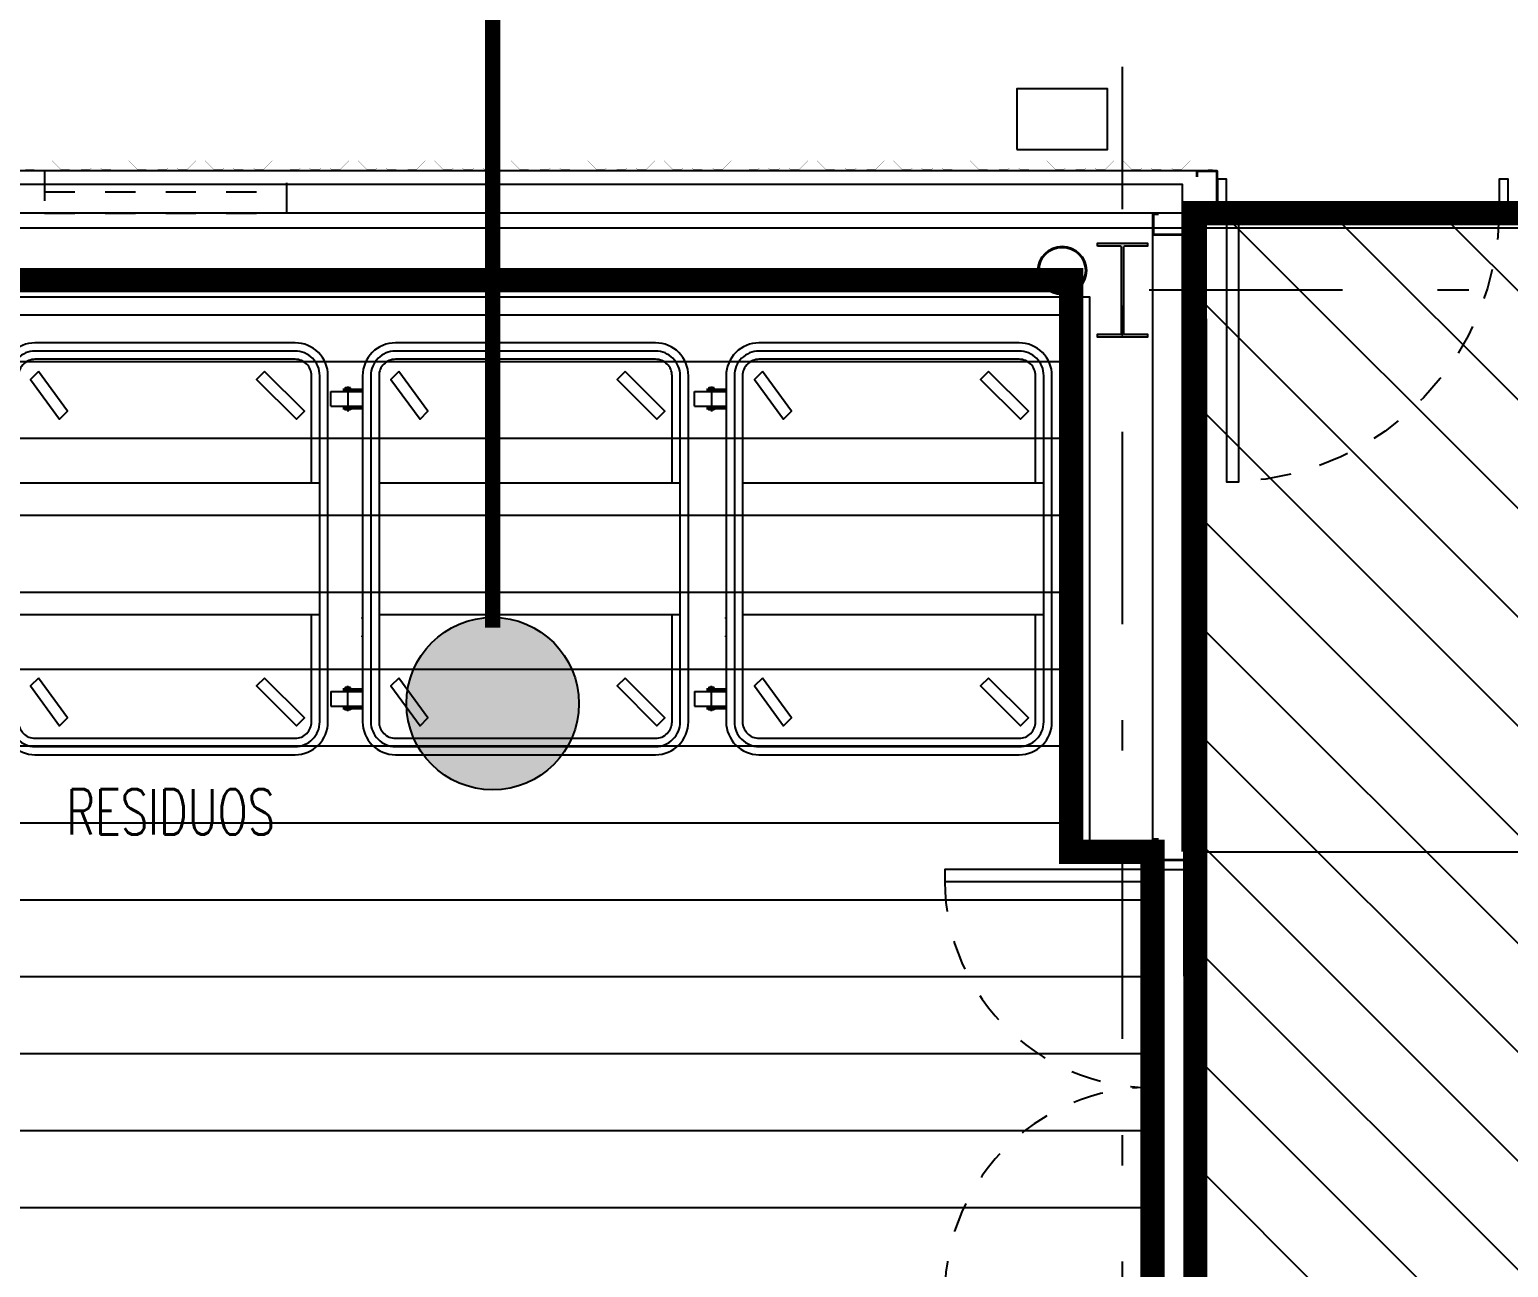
# Model space of a CAD drawing. Header units: millimetres. Extents: x -77 to 207, y -160 to 187.
# Drawn here: x -30.132 to -25.248, y 38.156 to 42.244 of the extents above; entities that cross this region are included whole.
import ezdxf
from ezdxf.enums import TextEntityAlignment as Align
from ezdxf.xclip import XClip

# ---------------------------------------------------------------- set-up
doc = ezdxf.new("R2010")
doc.units = ezdxf.units.MM
doc.header["$LTSCALE"] = 0.1
for name, pattern in [('X REF - ANELO INST bind$0$X REF - ANELO$0$DASHDOT2', [12.7, 6.35, -3.175, 0, -3.175]), ('X REF - ANELO INST bind$0$X REF - ANELO$0$DASHED', [0.75, 0.5, -0.25]), ('X REF - ANELO INST bind$0$X REF - ANELO$0$DASHED2', [0.375, 0.25, -0.125])]:
    doc.linetypes.add(name, pattern=pattern)
for name, color, linetype in [('C07 P media Tº', 140, 'Continuous'), ('C08 CH trapezoidal', 148, 'Continuous'), ('X REF - ANELO INST bind$0$X REF - ANELO EXT$0$A-VISTAS', 8, 'Continuous'), ('X REF - ANELO INST bind$0$X REF - ANELO EXT$0$E-REJILLAS', 8, 'Continuous'), ('X REF - ANELO INST bind$0$X REF - ANELO$0$A-CAMARA', 7, 'Continuous'), ('X REF - ANELO INST bind$0$X REF - ANELO$0$A-CHAPA TRAPEZOIDAL', 8, 'Continuous'), ('X REF - ANELO INST bind$0$X REF - ANELO$0$A-VISTAS', 8, 'Continuous'), ('X REF - ANELO INST bind$0$X REF - ANELO$0$C-METALICA', 8, 'Continuous'), ('X REF - ANELO INST bind$0$X REF - ANELO$0$E-GENERAL', 8, 'Continuous'), ('X REF - ANELO INST bind$0$X REF - ANELO$0$E-MONTANTE PLUVIAL', 8, 'Continuous'), ('X REF - ANELO INST bind$0$X REF - ANELO$0$MET-COLUMNA METALICA', 7, 'Continuous'), ('X REF - ANELO INST bind$0$X REF - ANELO$0$MET-CORREAS DE CV', 7, 'Continuous'), ('X REF - ANELO INST bind$0$X REF - ANELO$0$MET-EJE CABRIADAS', 8, 'X REF - ANELO INST bind$0$X REF - ANELO$0$DASHDOT2'), ('X REF - ANELO INST bind$0$X REF - ANELO$0$MET-LANA VIDRIO', 8, 'Continuous'), ('X REF - ANELO INST bind$0$X REF - ANELO$0$R-NOMBRE LOCAL', 7, 'Continuous')]:
    doc.layers.add(name, color=color, linetype=linetype)
doc.styles.add('X REF - ANELO INST bind$0$X REF - ANELO$0$VAUX', font='romans.shx', dxfattribs={"width": 0.85})
doc.linetypes.add('X REF - ANELO INST bind$0$X REF - ANELO$0$REFERENCIAL CORTE TRANSVERSAL WM$0$BATTING', pattern='A,0.00254,-2.54,[134,ltypeshp.shx,S=2.54,R=0,X=-2.54,Y=0],-5.08,[134,ltypeshp.shx,S=2.54,R=180,X=2.54,Y=0],-2.54', length=10.16254)

# ---------------------------------------------------------------- blocks, each defined once
blk = doc.blocks.new('X REF - ANELO INST bind$0$X REF - ANELO$0$CMETP')
at = {"layer": 'X REF - ANELO INST bind$0$X REF - ANELO$0$MET-COLUMNA METALICA'}
blk.add_hatch(color=256, dxfattribs=at).paths.add_polyline_path([(-0.0825, 0), (-0.0825, 0.0097), (-0.0073, 0.0097, 0.414214), (-0.0029, 0.0141), (-0.0029, 0.2958, 0.414214), (-0.0073, 0.3002), (-0.0825, 0.3002), (-0.0825, 0.31), (0.0825, 0.31), (0.0825, 0.3002), (0.0073, 0.3002, 0.414214), (0.0029, 0.2958), (0.0029, 0.0141, 0.414214), (0.0073, 0.0097), (0.0825, 0.0097), (0.0825, 0)])
blk.add_lwpolyline([(0.0825, 0.3002), (0.0825, 0.31), (-0.0825, 0.31), (-0.0825, 0.3002), (-0.0073, 0.3002, -0.414214), (-0.0029, 0.2958), (-0.0029, 0.0141, -0.414214), (-0.0073, 0.0097), (-0.0825, 0.0097), (-0.0825, 0), (0.0825, 0), (0.0825, 0.0097), (0.0073, 0.0097, -0.414214), (0.0029, 0.0141), (0.0029, 0.2958, -0.414214), (0.0073, 0.3002)], format="xyb", close=True, dxfattribs=at)
blk = doc.blocks.new('X REF - ANELO INST bind$0$X REF - ANELO$0$A$C26E2783D')
at = {"layer": 'X REF - ANELO INST bind$0$X REF - ANELO$0$E-GENERAL'}
for p, q in [((-0.4643, 0.691), (-0.5126, 0.691)), ((-0.5126, 0.691), (-0.5126, 0.5864)), ((-0.4643, 0.691), (-0.4643, 0.5864)), ((0.4778, 0.691), (0.4778, 0.5864)), ((0.4778, 0.691), (0.5262, 0.691)), ((0.5262, 0.691), (0.5262, 0.5864)), ((-0.5293, 0.6352), (-0.4464, 0.6352)), ((-0.5207, 0.6513), (-0.5207, 0.5864)), ((-0.5175, 0.6513), (-0.5175, 0.5864)), ((-0.4562, 0.6352), (-0.4643, 0.6352)), ((-0.4594, 0.6513), (-0.4594, 0.5864)), ((-0.4562, 0.6513), (-0.4562, 0.5864)), ((0.5429, 0.6352), (0.4599, 0.6352)), ((0.4698, 0.6513), (0.4698, 0.5864)), ((0.4698, 0.6352), (0.4778, 0.6352)), ((0.473, 0.6513), (0.473, 0.5864)), ((0.531, 0.6513), (0.531, 0.5864)), ((0.5343, 0.6513), (0.5343, 0.5864)), ((-0.5207, 0.5873), (-0.5175, 0.5873)), ((-0.4594, 0.5873), (-0.4562, 0.5873)), ((0.2365, 0.5873), (0.2332, 0.5873)), ((0.2977, 0.5873), (0.2945, 0.5873)), ((0.473, 0.5873), (0.4698, 0.5873)), ((0.5343, 0.5873), (0.531, 0.5873)), ((-0.21, 0.5322), (0.2235, 0.5322))]:
    blk.add_line(p, q, dxfattribs=at)
for points in [[(-0.5252, 0.6261), (-0.5252, 0.6442), (-0.5207, 0.6442), (-0.5207, 0.6261)], [(-0.4517, 0.6261), (-0.4517, 0.6442), (-0.4562, 0.6442), (-0.4562, 0.6261)], [(0.4652, 0.6261), (0.4652, 0.6442), (0.4698, 0.6442), (0.4698, 0.6261)], [(0.5388, 0.6261), (0.5388, 0.6442), (0.5343, 0.6442), (0.5343, 0.6261)]]:
    blk.add_lwpolyline(points, close=True, dxfattribs=at)
blk.add_lwpolyline([(-0.5649, 0.5864), (0.5784, 0.5864, -0.414214), (0.6868, 0.478), (0.6868, -0.3813, -0.414214), (0.5784, -0.4897), (-0.5649, -0.4897, -0.414214), (-0.6732, -0.3813), (-0.6732, 0.478, -0.414214)], format="xyb", close=True, dxfattribs=at)
at = {"layer": 'X REF - ANELO INST bind$0$X REF - ANELO$0$E-GENERAL', "linetype": 'Continuous'}
for points in [[(-0.21, -0.4626), (-0.5649, -0.4626, -0.414214), (-0.6461, -0.3813), (-0.6461, 0.478, -0.414214), (-0.5649, 0.5593), (0.5784, 0.5593, -0.414214), (0.6597, 0.478), (0.6597, -0.3813, -0.414214), (0.5784, -0.4626), (0.2235, -0.4626)], [(-0.21, -0.4355), (-0.5649, -0.4355, -0.414214), (-0.619, -0.3813), (-0.619, 0.478, -0.414214), (-0.5649, 0.5322), (0.5784, 0.5322, -0.414214), (0.6326, 0.478), (0.6326, -0.3813, -0.414214), (0.5784, -0.4355), (0.2235, -0.4355)]]:
    blk.add_lwpolyline(points, format="xyb", dxfattribs=at)
for points in [[(-0.579, 0.4669), (-0.5527, 0.4932), (-0.4215, 0.3966), (-0.4478, 0.3704)], [(0.4337, 0.4669), (0.4599, 0.4932), (0.5912, 0.3966), (0.5649, 0.3704)], [(-0.579, -0.2804), (-0.5527, -0.2541), (-0.4215, -0.3854), (-0.4478, -0.4116)], [(0.4337, -0.2804), (0.4599, -0.2541), (0.5912, -0.3854), (0.5649, -0.4116)]]:
    blk.add_lwpolyline(points, close=True, dxfattribs=at)
at = {"layer": 'X REF - ANELO INST bind$0$X REF - ANELO$0$E-GENERAL'}
blk.add_lwpolyline([(0.2235, 0.5322), (0.2235, -0.4626), (-0.21, -0.4626), (-0.21, 0.5322)], dxfattribs=at)
blk = doc.blocks.new('X REF - ANELO INST bind$0$X REF - ANELO EXT$0$rpluvial')
blk.add_lwpolyline([(1964.5718, 1190.3267), (1964.8718, 1190.3267), (1964.8718, 1190.5267), (1964.5718, 1190.5267)], close=True)
blk = doc.blocks.new('X REF - ANELO INST bind$0$X REF - ANELO EXT')
at = {"layer": 'X REF - ANELO INST bind$0$X REF - ANELO EXT$0$A-VISTAS'}
blk.add_line((-26.2426, 39.5284), (-24.7429, 39.5284), dxfattribs=at)
at = {"layer": 'X REF - ANELO INST bind$0$X REF - ANELO EXT$0$E-REJILLAS'}
blk.add_blockref('X REF - ANELO INST bind$0$X REF - ANELO EXT$0$rpluvial', (-1991.4431, -1148.4785, 0.0103), dxfattribs=at)
blk = doc.blocks.new('X REF - ANELO INST bind$0$X REF - ANELO$0$N Local')
at = {"layer": 'X REF - ANELO INST bind$0$X REF - ANELO$0$R-NOMBRE LOCAL', "lineweight": 0, "style": 'X REF - ANELO INST bind$0$X REF - ANELO$0$VAUX', "width": 0.85}
for p in [(6337.5718, -934.4549), (6337.5718, -934.7149)]:
    blk.add_attdef('NOMBRE', text='', height=0.1823, dxfattribs=at).set_placement(p, align=Align.CENTER)
blk = doc.blocks.new('X REF - ANELO INST bind$0$X REF - ANELO$0$puerta 090')
at = {"layer": 'X REF - ANELO INST bind$0$X REF - ANELO$0$C-METALICA'}
for points in [[(506.5229, 1389.5823), (506.4229, 1389.5823), (506.4229, 1389.6123), (506.5229, 1389.6123)], [(506.5229, 1389.5823), (507.4229, 1389.5823), (507.4229, 1389.5423), (506.5229, 1389.5423)], [(506.5229, 1388.6523), (506.4229, 1388.6523), (506.4229, 1388.6823), (506.5229, 1388.6823)]]:
    blk.add_lwpolyline(points, close=True, dxfattribs=at)
at = {"layer": 'X REF - ANELO INST bind$0$X REF - ANELO$0$C-METALICA', "color": 8, "linetype": 'X REF - ANELO INST bind$0$X REF - ANELO$0$DASHED2'}
blk.add_arc((506.5229, 1389.5823), 0.9, 270, 357.4527, dxfattribs=at)
blk = doc.blocks.new('X REF - ANELO INST bind$0$X REF - ANELO$0$P-180')
at = {"layer": 'X REF - ANELO INST bind$0$X REF - ANELO$0$C-METALICA'}
for points in [[(0.39, 0.1), (0.39, 0.82), (0.43, 0.82), (0.43, 0.1)], [(1.83, 0.1), (1.83, 0.82), (1.79, 0.82), (1.79, 0.1)], [(0.36, 0), (0.36, 0.1), (0.39, 0.1), (0.39, 0)], [(1.86, 0), (1.86, 0.1), (1.83, 0.1), (1.83, 0)]]:
    blk.add_lwpolyline(points, close=True, dxfattribs=at)
at = {"layer": 'X REF - ANELO INST bind$0$X REF - ANELO$0$C-METALICA', "color": 8, "linetype": 'X REF - ANELO INST bind$0$X REF - ANELO$0$DASHED'}
for centre, start, end in [((0.4264, 0.1355), 357.0257, 89.7011), ((1.7936, 0.1355), 90.2989, 182.9743)]:
    blk.add_arc(centre, 0.6845, start, end, dxfattribs=at)
blk = doc.blocks.new('X REF - ANELO INST bind$0$X REF - ANELO')
at = {"layer": 'X REF - ANELO INST bind$0$X REF - ANELO$0$A-CAMARA', "ltscale": 5}
blk.add_lwpolyline([(-31.4958, 37.3805), (-32.8538, 37.3805), (-32.8538, 41.3611), (-26.6316, 41.3611), (-26.6313, 39.5604), (-26.4223, 39.5604), (-26.4222, 39.5004), (-26.6912, 39.5004), (-26.6916, 41.3011), (-32.7941, 41.3011), (-32.7935, 37.4406), (-31.4958, 37.4406), (-31.4958, 37.3805)], dxfattribs=at)
at = {"layer": 'X REF - ANELO INST bind$0$X REF - ANELO$0$A-CHAPA TRAPEZOIDAL'}
for points in [[(-29.8631, 41.7828, 0.0006, 0.0006, 0), (-29.8931, 41.7828, 0.0006, 0.0006, 0), (-29.8971, 41.7868, 0.0006, 0.0006, 0), (-29.9277, 41.7868, 0.0006, 0.0006, 0), (-29.9317, 41.7828, 0.0006, 0.0006, 0), (-29.9617, 41.7828, 0.0006, 0.0006, 0), (-29.9657, 41.7868, 0.0006, 0.0006, 0), (-29.9957, 41.7868, 0.0006, 0.0006, 0), (-29.9997, 41.7828, 0.0006, 0.0006, 0), (-30.0297, 41.7828, 0.0006, 0.0006, 0), (-30.058, 41.8111, 0.0006, 0.0006, 0), (-30.088, 41.8111, 0.0006, 0.0006, 0), (-30.1163, 41.7828, 0.0006, 0.0006, 0), (-30.1463, 41.7828, 0.0006, 0.0006, 0)], [(-28.3471, 41.7828, 0.0006, 0.0006, 0), (-28.3771, 41.7828, 0.0006, 0.0006, 0), (-28.3811, 41.7868, 0.0006, 0.0006, 0), (-28.4117, 41.7868, 0.0006, 0.0006, 0), (-28.4157, 41.7828, 0.0006, 0.0006, 0), (-28.4457, 41.7828, 0.0006, 0.0006, 0), (-28.4497, 41.7868, 0.0006, 0.0006, 0), (-28.4797, 41.7868, 0.0006, 0.0006, 0), (-28.4837, 41.7828, 0.0006, 0.0006, 0), (-28.5137, 41.7828, 0.0006, 0.0006, 0), (-28.542, 41.8111, 0.0006, 0.0006, 0), (-28.572, 41.8111, 0.0006, 0.0006, 0), (-28.6003, 41.7828, 0.0006, 0.0006, 0), (-28.6303, 41.7828, 0.0006, 0.0006, 0), (-28.6343, 41.7868, 0.0006, 0.0006, 0), (-28.6643, 41.7868, 0.0006, 0.0006, 0), (-28.6683, 41.7828, 0.0006, 0.0006, 0), (-28.6983, 41.7828, 0.0006, 0.0006, 0), (-28.7023, 41.7868, 0.0006, 0.0006, 0), (-28.7323, 41.7868, 0.0006, 0.0006, 0), (-28.7363, 41.7828, 0.0006, 0.0006, 0), (-28.7663, 41.7828, 0.0006, 0.0006, 0), (-28.7946, 41.8111, 0.0006, 0.0006, 0), (-28.8246, 41.8111, 0.0006, 0.0006, 0), (-28.8528, 41.7828, 0.0006, 0.0006, 0), (-28.8828, 41.7828, 0.0006, 0.0006, 0), (-28.8868, 41.7868, 0.0006, 0.0006, 0), (-28.9168, 41.7868, 0.0006, 0.0006, 0), (-28.9208, 41.7828, 0.0006, 0.0006, 0), (-28.9508, 41.7828, 0.0006, 0.0006, 0), (-28.9548, 41.7868, 0.0006, 0.0006, 0), (-28.9848, 41.7868, 0.0006, 0.0006, 0), (-28.9888, 41.7828, 0.0006, 0.0006, 0), (-29.0188, 41.7828, 0.0006, 0.0006, 0), (-29.0471, 41.8111, 0.0006, 0.0006, 0), (-29.0771, 41.8111, 0.0006, 0.0006, 0), (-29.1054, 41.7828, 0.0006, 0.0006, 0), (-29.1354, 41.7828, 0.0006, 0.0006, 0), (-29.1394, 41.7868, 0.0006, 0.0006, 0), (-29.1694, 41.7868, 0.0006, 0.0006, 0), (-29.1734, 41.7828, 0.0006, 0.0006, 0), (-29.2034, 41.7828, 0.0006, 0.0006, 0), (-29.2074, 41.7868, 0.0006, 0.0006, 0), (-29.2374, 41.7868, 0.0006, 0.0006, 0), (-29.2414, 41.7828, 0.0006, 0.0006, 0), (-29.2714, 41.7828, 0.0006, 0.0006, 0), (-29.2997, 41.8111, 0.0006, 0.0006, 0), (-29.3297, 41.8111, 0.0006, 0.0006, 0), (-29.358, 41.7828, 0.0006, 0.0006, 0), (-29.388, 41.7828, 0.0006, 0.0006, 0), (-29.392, 41.7868, 0.0006, 0.0006, 0), (-29.422, 41.7868, 0.0006, 0.0006, 0), (-29.426, 41.7828, 0.0006, 0.0006, 0), (-29.456, 41.7828, 0.0006, 0.0006, 0), (-29.46, 41.7868, 0.0006, 0.0006, 0), (-29.49, 41.7868, 0.0006, 0.0006, 0), (-29.494, 41.7828, 0.0006, 0.0006, 0), (-29.524, 41.7828, 0.0006, 0.0006, 0), (-29.5523, 41.8111, 0.0006, 0.0006, 0), (-29.5823, 41.8111, 0.0006, 0.0006, 0), (-29.6105, 41.7828, 0.0006, 0.0006, 0), (-29.6405, 41.7828, 0.0006, 0.0006, 0), (-29.6445, 41.7868, 0.0006, 0.0006, 0), (-29.6745, 41.7868, 0.0006, 0.0006, 0), (-29.6785, 41.7828, 0.0006, 0.0006, 0), (-29.7085, 41.7828, 0.0006, 0.0006, 0), (-29.7125, 41.7868, 0.0006, 0.0006, 0), (-29.7425, 41.7868, 0.0006, 0.0006, 0), (-29.7465, 41.7828, 0.0006, 0.0006, 0), (-29.7765, 41.7828, 0.0006, 0.0006, 0), (-29.8048, 41.8111, 0.0006, 0.0006, 0), (-29.8348, 41.8111, 0.0006, 0.0006, 0), (-29.8631, 41.7828, 0, 0, 0)], [(-26.8312, 41.7828, 0.0006, 0.0006, 0), (-26.8612, 41.7828, 0.0006, 0.0006, 0), (-26.8652, 41.7868, 0.0006, 0.0006, 0), (-26.8957, 41.7868, 0.0006, 0.0006, 0), (-26.8997, 41.7828, 0.0006, 0.0006, 0), (-26.9297, 41.7828, 0.0006, 0.0006, 0), (-26.9337, 41.7868, 0.0006, 0.0006, 0), (-26.9637, 41.7868, 0.0006, 0.0006, 0), (-26.9677, 41.7828, 0.0006, 0.0006, 0), (-26.9977, 41.7828, 0.0006, 0.0006, 0), (-27.026, 41.8111, 0.0006, 0.0006, 0), (-27.056, 41.8111, 0.0006, 0.0006, 0), (-27.0843, 41.7828, 0.0006, 0.0006, 0), (-27.1143, 41.7828, 0.0006, 0.0006, 0), (-27.1183, 41.7868, 0.0006, 0.0006, 0), (-27.1483, 41.7868, 0.0006, 0.0006, 0), (-27.1523, 41.7828, 0.0006, 0.0006, 0), (-27.1823, 41.7828, 0.0006, 0.0006, 0), (-27.1863, 41.7868, 0.0006, 0.0006, 0), (-27.2163, 41.7868, 0.0006, 0.0006, 0), (-27.2203, 41.7828, 0.0006, 0.0006, 0), (-27.2503, 41.7828, 0.0006, 0.0006, 0), (-27.2786, 41.8111, 0.0006, 0.0006, 0), (-27.3086, 41.8111, 0.0006, 0.0006, 0), (-27.3369, 41.7828, 0.0006, 0.0006, 0), (-27.3669, 41.7828, 0.0006, 0.0006, 0), (-27.3709, 41.7868, 0.0006, 0.0006, 0), (-27.4009, 41.7868, 0.0006, 0.0006, 0), (-27.4049, 41.7828, 0.0006, 0.0006, 0), (-27.4349, 41.7828, 0.0006, 0.0006, 0), (-27.4389, 41.7868, 0.0006, 0.0006, 0), (-27.4689, 41.7868, 0.0006, 0.0006, 0), (-27.4729, 41.7828, 0.0006, 0.0006, 0), (-27.5029, 41.7828, 0.0006, 0.0006, 0), (-27.5311, 41.8111, 0.0006, 0.0006, 0), (-27.5611, 41.8111, 0.0006, 0.0006, 0), (-27.5894, 41.7828, 0.0006, 0.0006, 0), (-27.6194, 41.7828, 0.0006, 0.0006, 0), (-27.6234, 41.7868, 0.0006, 0.0006, 0), (-27.6534, 41.7868, 0.0006, 0.0006, 0), (-27.6574, 41.7828, 0.0006, 0.0006, 0), (-27.6874, 41.7828, 0.0006, 0.0006, 0), (-27.6914, 41.7868, 0.0006, 0.0006, 0), (-27.7214, 41.7868, 0.0006, 0.0006, 0), (-27.7254, 41.7828, 0.0006, 0.0006, 0), (-27.7554, 41.7828, 0.0006, 0.0006, 0), (-27.7837, 41.8111, 0.0006, 0.0006, 0), (-27.8137, 41.8111, 0.0006, 0.0006, 0), (-27.842, 41.7828, 0.0006, 0.0006, 0), (-27.872, 41.7828, 0.0006, 0.0006, 0), (-27.876, 41.7868, 0.0006, 0.0006, 0), (-27.906, 41.7868, 0.0006, 0.0006, 0), (-27.91, 41.7828, 0.0006, 0.0006, 0), (-27.94, 41.7828, 0.0006, 0.0006, 0), (-27.944, 41.7868, 0.0006, 0.0006, 0), (-27.974, 41.7868, 0.0006, 0.0006, 0), (-27.978, 41.7828, 0.0006, 0.0006, 0), (-28.008, 41.7828, 0.0006, 0.0006, 0), (-28.0363, 41.8111, 0.0006, 0.0006, 0), (-28.0663, 41.8111, 0.0006, 0.0006, 0), (-28.0946, 41.7828, 0.0006, 0.0006, 0), (-28.1246, 41.7828, 0.0006, 0.0006, 0), (-28.1286, 41.7868, 0.0006, 0.0006, 0), (-28.1586, 41.7868, 0.0006, 0.0006, 0), (-28.1626, 41.7828, 0.0006, 0.0006, 0), (-28.1926, 41.7828, 0.0006, 0.0006, 0), (-28.1966, 41.7868, 0.0006, 0.0006, 0), (-28.2266, 41.7868, 0.0006, 0.0006, 0), (-28.2306, 41.7828, 0.0006, 0.0006, 0), (-28.2606, 41.7828, 0.0006, 0.0006, 0), (-28.2888, 41.8111, 0.0006, 0.0006, 0), (-28.3188, 41.8111, 0.0006, 0.0006, 0), (-28.3471, 41.7828, 0, 0, 0)], [(-26.224, 41.7828, 0.0006, 0.0006, 0), (-26.2394, 41.7828, 0.0006, 0.0006, 0), (-26.2677, 41.8111, 0.0006, 0.0006, 0), (-26.2977, 41.8111, 0.0006, 0.0006, 0), (-26.326, 41.7828, 0.0006, 0.0006, 0), (-26.356, 41.7828, 0.0006, 0.0006, 0), (-26.36, 41.7868, 0.0006, 0.0006, 0), (-26.39, 41.7868, 0.0006, 0.0006, 0), (-26.394, 41.7828, 0.0006, 0.0006, 0), (-26.424, 41.7828, 0.0006, 0.0006, 0), (-26.428, 41.7868, 0.0006, 0.0006, 0), (-26.458, 41.7868, 0.0006, 0.0006, 0), (-26.462, 41.7828, 0.0006, 0.0006, 0), (-26.492, 41.7828, 0.0006, 0.0006, 0), (-26.5203, 41.8111, 0.0006, 0.0006, 0), (-26.5503, 41.8111, 0.0006, 0.0006, 0), (-26.5786, 41.7828, 0.0006, 0.0006, 0), (-26.6086, 41.7828, 0.0006, 0.0006, 0), (-26.6126, 41.7868, 0.0006, 0.0006, 0), (-26.6426, 41.7868, 0.0006, 0.0006, 0), (-26.6466, 41.7828, 0.0006, 0.0006, 0), (-26.6766, 41.7828, 0.0006, 0.0006, 0), (-26.6806, 41.7868, 0.0006, 0.0006, 0), (-26.7106, 41.7868, 0.0006, 0.0006, 0), (-26.7146, 41.7828, 0.0006, 0.0006, 0), (-26.7446, 41.7828, 0.0006, 0.0006, 0), (-26.7729, 41.8111, 0.0006, 0.0006, 0), (-26.8029, 41.8111, 0.0006, 0.0006, 0), (-26.8312, 41.7828, 0, 0, 0)]]:
    blk.add_lwpolyline(points, format="xyseb", dxfattribs=at)
at = {"layer": 'X REF - ANELO INST bind$0$X REF - ANELO$0$A-CHAPA TRAPEZOIDAL', "const_width": 0.0006}
blk.add_lwpolyline([(-26.224, 41.7828), (-26.2394, 41.7828), (-26.2426, 41.786)], dxfattribs=at)
at = {"layer": 'X REF - ANELO INST bind$0$X REF - ANELO$0$A-CHAPA TRAPEZOIDAL', "const_width": 0.0006, "elevation": -0.0006}
blk.add_lwpolyline([(-26.2778, 41.4695), (-26.2778, 41.4995), (-26.2738, 41.5035), (-26.2738, 41.5341), (-26.2778, 41.5381), (-26.2778, 41.5681), (-26.2738, 41.5721), (-26.2738, 41.6021), (-26.2778, 41.6061), (-26.2778, 41.6323)], dxfattribs=at)
at = {"layer": 'X REF - ANELO INST bind$0$X REF - ANELO$0$A-CHAPA TRAPEZOIDAL', "elevation": -0.0006}
for points in [[(-26.2778, 39.9536, 0.0006, 0.0006, 0), (-26.2778, 39.9836, 0.0006, 0.0006, 0), (-26.2738, 39.9876, 0.0006, 0.0006, 0), (-26.2738, 40.0181, 0.0006, 0.0006, 0), (-26.2778, 40.0221, 0.0006, 0.0006, 0), (-26.2778, 40.0521, 0.0006, 0.0006, 0), (-26.2738, 40.0561, 0.0006, 0.0006, 0), (-26.2738, 40.0861, 0.0006, 0.0006, 0), (-26.2778, 40.0901, 0.0006, 0.0006, 0), (-26.2778, 40.1201, 0.0006, 0.0006, 0), (-26.2495, 40.1484, 0.0006, 0.0006, 0), (-26.2495, 40.1784, 0.0006, 0.0006, 0), (-26.2778, 40.2067, 0.0006, 0.0006, 0), (-26.2778, 40.2367, 0.0006, 0.0006, 0), (-26.2738, 40.2407, 0.0006, 0.0006, 0), (-26.2738, 40.2707, 0.0006, 0.0006, 0), (-26.2778, 40.2747, 0.0006, 0.0006, 0), (-26.2778, 40.3047, 0.0006, 0.0006, 0), (-26.2738, 40.3087, 0.0006, 0.0006, 0), (-26.2738, 40.3387, 0.0006, 0.0006, 0), (-26.2778, 40.3427, 0.0006, 0.0006, 0), (-26.2778, 40.3727, 0.0006, 0.0006, 0), (-26.2495, 40.401, 0.0006, 0.0006, 0), (-26.2495, 40.431, 0.0006, 0.0006, 0), (-26.2778, 40.4593, 0.0006, 0.0006, 0), (-26.2778, 40.4893, 0.0006, 0.0006, 0), (-26.2738, 40.4933, 0.0006, 0.0006, 0), (-26.2738, 40.5233, 0.0006, 0.0006, 0), (-26.2778, 40.5273, 0.0006, 0.0006, 0), (-26.2778, 40.5573, 0.0006, 0.0006, 0), (-26.2738, 40.5613, 0.0006, 0.0006, 0), (-26.2738, 40.5913, 0.0006, 0.0006, 0), (-26.2778, 40.5953, 0.0006, 0.0006, 0), (-26.2778, 40.6253, 0.0006, 0.0006, 0), (-26.2495, 40.6536, 0.0006, 0.0006, 0), (-26.2495, 40.6836, 0.0006, 0.0006, 0), (-26.2778, 40.7118, 0.0006, 0.0006, 0), (-26.2778, 40.7418, 0.0006, 0.0006, 0), (-26.2738, 40.7458, 0.0006, 0.0006, 0), (-26.2738, 40.7758, 0.0006, 0.0006, 0), (-26.2778, 40.7798, 0.0006, 0.0006, 0), (-26.2778, 40.8098, 0.0006, 0.0006, 0), (-26.2738, 40.8138, 0.0006, 0.0006, 0), (-26.2738, 40.8438, 0.0006, 0.0006, 0), (-26.2778, 40.8478, 0.0006, 0.0006, 0), (-26.2778, 40.8778, 0.0006, 0.0006, 0), (-26.2495, 40.9061, 0.0006, 0.0006, 0), (-26.2495, 40.9361, 0.0006, 0.0006, 0), (-26.2778, 40.9644, 0.0006, 0.0006, 0), (-26.2778, 40.9944, 0.0006, 0.0006, 0), (-26.2738, 40.9984, 0.0006, 0.0006, 0), (-26.2738, 41.0284, 0.0006, 0.0006, 0), (-26.2778, 41.0324, 0.0006, 0.0006, 0), (-26.2778, 41.0624, 0.0006, 0.0006, 0), (-26.2738, 41.0664, 0.0006, 0.0006, 0), (-26.2738, 41.0964, 0.0006, 0.0006, 0), (-26.2778, 41.1004, 0.0006, 0.0006, 0), (-26.2778, 41.1304, 0.0006, 0.0006, 0), (-26.2495, 41.1587, 0.0006, 0.0006, 0), (-26.2495, 41.1887, 0.0006, 0.0006, 0), (-26.2778, 41.217, 0.0006, 0.0006, 0), (-26.2778, 41.247, 0.0006, 0.0006, 0), (-26.2738, 41.251, 0.0006, 0.0006, 0), (-26.2738, 41.281, 0.0006, 0.0006, 0), (-26.2778, 41.285, 0.0006, 0.0006, 0), (-26.2778, 41.315, 0.0006, 0.0006, 0), (-26.2738, 41.319, 0.0006, 0.0006, 0), (-26.2738, 41.349, 0.0006, 0.0006, 0), (-26.2778, 41.353, 0.0006, 0.0006, 0), (-26.2778, 41.383, 0.0006, 0.0006, 0), (-26.2495, 41.4113, 0.0006, 0.0006, 0), (-26.2495, 41.4413, 0.0006, 0.0006, 0), (-26.2778, 41.4695, 0, 0, 0)], [(-26.2738, 39.5004, 0.0006, 0.0006, 0), (-26.2738, 39.513, 0.0006, 0.0006, 0), (-26.2778, 39.517, 0.0006, 0.0006, 0), (-26.2778, 39.547, 0.0006, 0.0006, 0), (-26.2738, 39.551, 0.0006, 0.0006, 0), (-26.2738, 39.581, 0.0006, 0.0006, 0), (-26.2778, 39.585, 0.0006, 0.0006, 0), (-26.2778, 39.615, 0.0006, 0.0006, 0), (-26.2495, 39.6433, 0.0006, 0.0006, 0), (-26.2495, 39.6733, 0.0006, 0.0006, 0), (-26.2778, 39.7016, 0.0006, 0.0006, 0), (-26.2778, 39.7316, 0.0006, 0.0006, 0), (-26.2738, 39.7356, 0.0006, 0.0006, 0), (-26.2738, 39.7656, 0.0006, 0.0006, 0), (-26.2778, 39.7696, 0.0006, 0.0006, 0), (-26.2778, 39.7996, 0.0006, 0.0006, 0), (-26.2738, 39.8036, 0.0006, 0.0006, 0), (-26.2738, 39.8336, 0.0006, 0.0006, 0), (-26.2778, 39.8376, 0.0006, 0.0006, 0), (-26.2778, 39.8676, 0.0006, 0.0006, 0), (-26.2495, 39.8958, 0.0006, 0.0006, 0), (-26.2495, 39.9258, 0.0006, 0.0006, 0), (-26.2778, 39.9541, 0.0006, 0.0006, 0), (-26.2778, 39.9841, 0.0006, 0.0006, 0), (-26.2738, 39.9881, 0.0006, 0.0006, 0), (-26.2738, 40.0181, 0.0006, 0.0006, 0), (-26.2778, 40.0221, 0.0006, 0.0006, 0), (-26.2778, 40.0521, 0.0006, 0.0006, 0), (-26.2738, 40.0561, 0.0006, 0.0006, 0), (-26.2738, 40.0861, 0.0006, 0.0006, 0), (-26.2778, 40.0901, 0.0006, 0.0006, 0), (-26.2778, 40.1201, 0.0006, 0.0006, 0), (-26.2495, 40.1484, 0.0006, 0.0006, 0), (-26.2495, 40.1784, 0.0006, 0.0006, 0), (-26.2778, 40.2067, 0.0006, 0.0006, 0), (-26.2778, 40.2367, 0.0006, 0.0006, 0), (-26.2738, 40.2407, 0.0006, 0.0006, 0), (-26.2738, 40.2707, 0.0006, 0.0006, 0), (-26.2778, 40.2747, 0.0006, 0.0006, 0), (-26.2778, 40.3047, 0.0006, 0.0006, 0), (-26.2738, 40.3087, 0.0006, 0.0006, 0), (-26.2738, 40.3387, 0.0006, 0.0006, 0), (-26.2778, 40.3427, 0.0006, 0.0006, 0), (-26.2778, 40.3727, 0.0006, 0.0006, 0), (-26.2495, 40.401, 0.0006, 0.0006, 0), (-26.2495, 40.431, 0.0006, 0.0006, 0), (-26.2778, 40.4593, 0, 0, 0)]]:
    blk.add_lwpolyline(points, format="xyseb", dxfattribs=at)
at = {"layer": 'X REF - ANELO INST bind$0$X REF - ANELO$0$A-VISTAS'}
blk.add_line((-20.9886, 41.588), (-32.7941, 41.5881), dxfattribs=at)
at = {"layer": 'X REF - ANELO INST bind$0$X REF - ANELO$0$C-METALICA', "linetype": 'X REF - ANELO INST bind$0$X REF - ANELO$0$DASHED'}
blk.add_line((-30.0822, 41.708, 0.0003), (-29.2822, 41.708), dxfattribs=at)
blk.add_lwpolyline([(-30.0822, 41.638), (-29.2822, 41.638), (-29.2822, 41.778), (-30.0822, 41.778)], close=True, dxfattribs=at)
at = {"layer": 'X REF - ANELO INST bind$0$X REF - ANELO$0$E-MONTANTE PLUVIAL'}
for radius in [0.08, 0.0765]:
    blk.add_circle((-26.7213, 41.4483, 0.0103), radius, dxfattribs=at)
at = {"layer": 'X REF - ANELO INST bind$0$X REF - ANELO$0$MET-COLUMNA METALICA'}
for points, elevation in [([(-26.2781, 41.6573), (-26.2781, 41.641, 0.414214), (-26.2751, 41.638), (-26.2111, 41.638, 0.414214), (-26.2081, 41.641), (-26.2081, 41.775, 0.414214), (-26.2111, 41.778), (-26.2751, 41.778, 0.414214), (-26.2781, 41.775), (-26.2781, 41.7578)], 0.0006), ([(-26.2756, 41.6573), (-26.2756, 41.641, 0.414214), (-26.2751, 41.6405), (-26.2111, 41.6405, 0.414214), (-26.2106, 41.641), (-26.2106, 41.775, 0.414214), (-26.2111, 41.7755), (-26.2751, 41.7755, 0.414214), (-26.2756, 41.775), (-26.2756, 41.7578)], 0.0006), ([(-26.4033, 39.5704), (-26.4196, 39.5704, 0.414214), (-26.4226, 39.5674), (-26.4226, 39.5034, 0.414214), (-26.4196, 39.5004), (-26.2856, 39.5004, 0.414214), (-26.2826, 39.5034), (-26.2826, 39.5674, 0.414214), (-26.2856, 39.5704), (-26.3028, 39.5704)], 0.0194), ([(-26.4033, 39.5679), (-26.4196, 39.5679, 0.414214), (-26.4201, 39.5674), (-26.4201, 39.5034, 0.414214), (-26.4196, 39.5029), (-26.2856, 39.5029, 0.414214), (-26.2851, 39.5034), (-26.2851, 39.5674, 0.414214), (-26.2856, 39.5679), (-26.3028, 39.5679)], 0.0194)]:
    blk.add_lwpolyline(points, format="xyb", dxfattribs=dict(at, elevation=elevation))
for points in [[(-26.4033, 41.6363), (-26.4196, 41.6363, 0.414214), (-26.4226, 41.6333), (-26.4226, 41.5693, 0.414214), (-26.4196, 41.5663), (-26.2856, 41.5663, 0.414214), (-26.2826, 41.5693), (-26.2826, 41.6333, 0.414214), (-26.2856, 41.6363), (-26.3028, 41.6363)], [(-26.4033, 41.6338), (-26.4196, 41.6338, 0.414214), (-26.4201, 41.6333), (-26.4201, 41.5693, 0.414214), (-26.4196, 41.5688), (-26.2856, 41.5688, 0.414214), (-26.2851, 41.5693), (-26.2851, 41.6333, 0.414214), (-26.2856, 41.6338), (-26.3028, 41.6338)]]:
    blk.add_lwpolyline(points, format="xyb", dxfattribs=at)
at = {"layer": 'X REF - ANELO INST bind$0$X REF - ANELO$0$MET-CORREAS DE CV'}
for p, q in [((-26.224, 41.778), (-32.7941, 41.778)), ((-26.224, 41.638), (-32.7941, 41.638))]:
    blk.add_line(p, q, dxfattribs=at)
blk.add_lwpolyline([(-26.2826, 39.5004), (-26.2826, 41.638), (-26.4226, 41.638), (-26.4226, 39.5004)], close=True, dxfattribs=at)
at = {"layer": 'X REF - ANELO INST bind$0$X REF - ANELO$0$MET-EJE CABRIADAS'}
for p, q in [((-26.522, -0.8196, 0.0194), (-26.522, 42.1212, 0.0194)), ((1.6013, 41.3831), (-54.2829, 41.3831)), ((1.6043, 41.3831), (-54.2799, 41.3831))]:
    blk.add_line(p, q, dxfattribs=at)
at = {"layer": 'X REF - ANELO INST bind$0$X REF - ANELO$0$MET-LANA VIDRIO', "linetype": 'X REF - ANELO INST bind$0$X REF - ANELO$0$REFERENCIAL CORTE TRANSVERSAL WM$0$BATTING', "ltscale": 0.025}
blk.add_lwpolyline([(-32.7941, 41.7338), (-26.3251, 41.7338), (-26.3251, 39.5297)], dxfattribs=at)
blk.add_blockref('X REF - ANELO INST bind$0$X REF - ANELO EXT', (0, 0))
at = {"xscale": -1, "rotation": 90}
blk.add_blockref('X REF - ANELO INST bind$0$X REF - ANELO$0$puerta 090', (1363.4042, 548.1731, 0.0031), dxfattribs=at)
ref = blk.add_blockref('X REF - ANELO INST bind$0$X REF - ANELO$0$N Local', (5040.3915, 787.3575, 0.0053), dxfattribs=dict(xscale=-0.7999999999999545, yscale=0.8000000000000114, zscale=0.8))
ref.add_attrib('NOMBRE', 'RESIDUOS', dxfattribs={"layer": 'X REF - ANELO INST bind$0$X REF - ANELO$0$R-NOMBRE LOCAL', "lineweight": 0, "height": 0.15, "style": 'X REF - ANELO INST bind$0$X REF - ANELO$0$VAUX', "width": 0.7}).set_placement((-29.6659, 39.5856, 0.0053), align=Align.CENTER)
at = {"layer": 'X REF - ANELO INST bind$0$X REF - ANELO$0$C-METALICA', "rotation": 89.99999999999999}
blk.add_blockref('X REF - ANELO INST bind$0$X REF - ANELO$0$P-180', (-26.289, 37.6404, 0.0194), dxfattribs=at)
at = {"layer": 'X REF - ANELO INST bind$0$X REF - ANELO$0$E-GENERAL', "xscale": -1, "rotation": 90}
for p in [(-29.6359, 40.536, 0.0014), (-28.4455, 40.536, 0.0014), (-27.2447, 40.536, 0.0014)]:
    blk.add_blockref('X REF - ANELO INST bind$0$X REF - ANELO$0$A$C26E2783D', p, dxfattribs=at)
at = {"layer": 'X REF - ANELO INST bind$0$X REF - ANELO$0$MET-COLUMNA METALICA', "xscale": -1}
blk.add_blockref('X REF - ANELO INST bind$0$X REF - ANELO$0$CMETP', (-26.522, 41.2281), dxfattribs=at)
blk = doc.blocks.new('X REF - ANELO INST bind')
ref = blk.add_blockref('X REF - ANELO INST bind$0$X REF - ANELO', (0, 0))
XClip(ref).set_block_clipping_path([(-76.9680737415, -24.7711317477), (92.9860355418, 61.1669630168)])

msp = doc.modelspace()

# ---------------------------------------------------------------- hatches: boundary and pattern name
at = {"layer": 'C07 P media Tº'}
h = msp.add_hatch(dxfattribs=at)
h.set_pattern_fill('LINE', color=256, scale=0.08, style=0)
h.paths.add_polyline_path([(-26.6916, 37.4408), (-26.6916, 37.9723), (-26.423, 37.9723), (-26.423, 39.5284), (-26.6916, 39.5284), (-26.6916, 41.4167), (-32.7941, 41.4158), (-32.7941, 37.4406)])
h = msp.add_hatch(color=256, dxfattribs=at)
edge = h.paths.add_edge_path()
edge.add_arc((-28.6021, 40.0179), 0.2848, 0, 360)
at = {"layer": 'C08 CH trapezoidal'}
h = msp.add_hatch(dxfattribs=at)
h.set_pattern_fill('LINE', color=256, scale=0.08, angle=135, style=0)
h.paths.add_polyline_path([(-26.2826, 41.638), (-20.9926, 41.638), (-20.9926, 29.795), (-26.2786, 29.795)])

# ---------------------------------------------------------------- linework, layer by layer
at = {"layer": 'C07 P media Tº'}
for points, const_width, elevation in [([(-28.6021, 40.2684), (-28.6021, 43.778), (-26.9051, 43.778), (-26.9051, 43.0746)], 0.05, 0.0004), ([(-26.6916, 37.4408), (-26.6916, 37.9723), (-26.423, 37.9723), (-26.423, 39.5284), (-26.6916, 39.5284), (-26.6916, 41.4167), (-32.7941, 41.4158), (-32.7941, 37.4406), (-26.6916, 37.4408)], 0.08, 0.0194)]:
    msp.add_lwpolyline(points, dxfattribs=dict(at, const_width=const_width, elevation=elevation))
msp.add_circle((-28.6021, 40.0179, -0.0936), 0.2848, dxfattribs=at)
at = {"layer": 'C08 CH trapezoidal', "const_width": 0.08, "elevation": 0.0004}
msp.add_lwpolyline([(-26.2826, 41.638), (-20.9926, 41.638), (-20.9926, 29.795), (-26.2786, 29.795), (-26.2826, 41.638)], dxfattribs=at)

# ---------------------------------------------------------------- block references
msp.add_blockref('X REF - ANELO INST bind', (0, 0))

doc.saveas('drawing.dxf')
